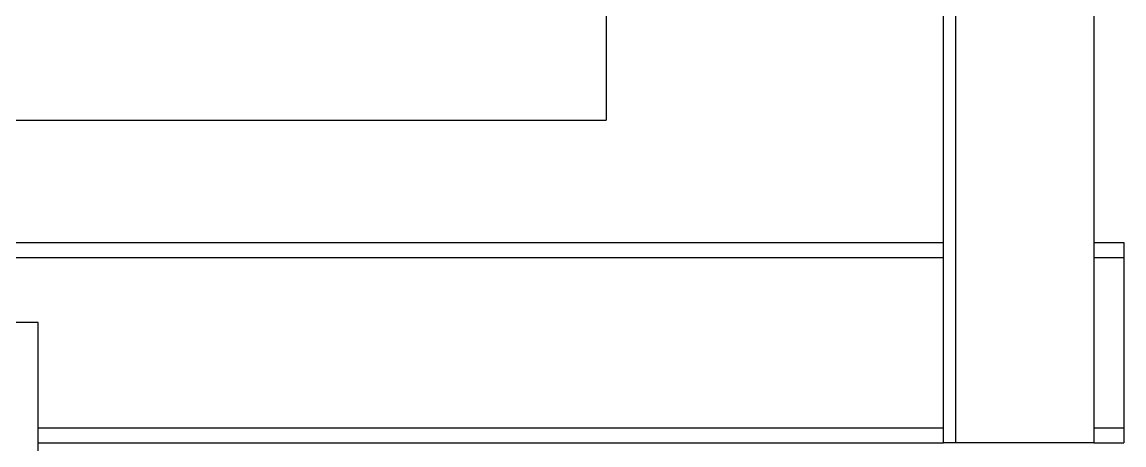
# Model space of a CAD drawing. Header units: millimetres. Extents: x -47382 to 204618, y -51045 to 127155.
# Drawn here: x 139697 to 140247, y 28060 to 28271 of the extents above; entities that cross this region are included whole.
import ezdxf

# ---------------------------------------------------------------- set-up
doc = ezdxf.new("R2010")
doc.units = ezdxf.units.MM
doc.header["$LTSCALE"] = 300
doc.header["$MEASUREMENT"] = 0
doc.layers.get('0').update_dxf_attribs({"linetype": 'CONTINUOUS'})
doc.layers.add('A-DETL-PEN8', color=8, linetype='CONTINUOUS')

# ---------------------------------------------------------------- blocks, each defined once
blk = doc.blocks.new('G$C69974227')
at = {"layer": 'A-DETL-PEN8'}
for p, q in [((5227.27, 3689.44, 51500), (5227.27, 4300.43, 51500)), ((5233.27, 3689.44, 51500), (5233.27, 4300.43, 51500)), ((5302.27, 4300.43, 51500), (5302.27, 3689.44, 51500)), ((5058.77, 3935.44, 51500), (5058.77, 3850.44, 51500)), ((2733.27, 3789.44, 51500), (5227.27, 3789.44, 51500)), ((5302.27, 3789.44, 51500), (5317.27, 3789.44, 51500)), ((5317.27, 3789.44, 51500), (5317.27, 3689.44, 51500)), ((2733.27, 3781.94, 51500), (5227.27, 3781.94, 51500)), ((5302.27, 3781.94, 51500), (5317.27, 3781.94, 51500)), ((4775.27, 3749.44, 51500), (4565.27, 3749.44, 51500)), ((4775.27, 3674.44, 51500), (4775.27, 3749.44, 51500)), ((4775.27, 3696.94, 51500), (5227.27, 3696.94, 51500)), ((5302.27, 3696.94, 51500), (5317.27, 3696.94, 51500)), ((4775.27, 3689.44, 51500), (5227.27, 3689.44, 51500)), ((5302.27, 3689.44, 51500), (5227.27, 3689.44, 51500)), ((5302.27, 3689.44, 51500), (5317.27, 3689.44, 51500))]:
    blk.add_line(p, q, dxfattribs=at)
at = {"layer": 'A-DETL-PEN8', "elevation": 51500}
blk.add_lwpolyline([(4068.77, 3850.44), (5058.77, 3850.44)], dxfattribs=at)

msp = doc.modelspace()

# ---------------------------------------------------------------- block references
msp.add_blockref('G$C69974227', (134930.17, 24371.45, -103000))

doc.saveas('drawing.dxf')
